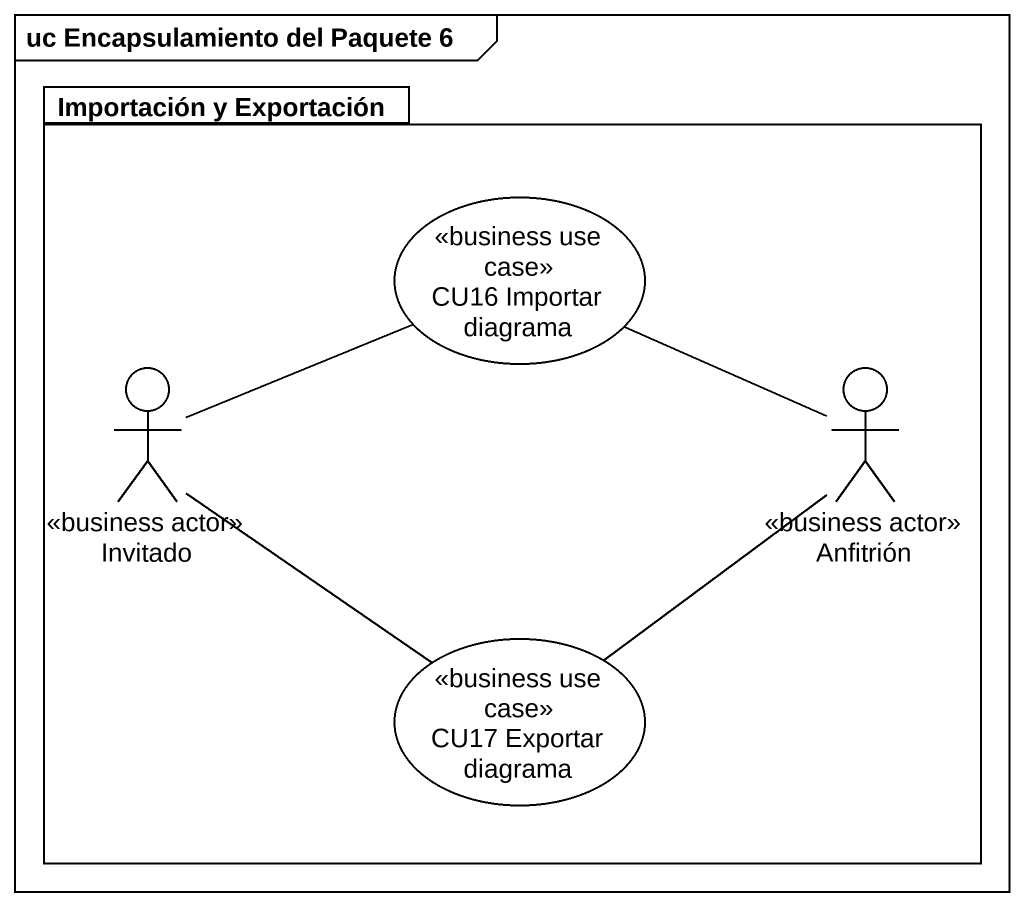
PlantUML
@startuml
mainframe uc Encapsulamiento del Paquete 6
package "Importación y Exportación" as Importación_y_Exportación {
  usecase "CU16 Importar diagrama" as CU16_Importar_diagrama <<business use case>>
  actor Invitado <<business actor>>
  actor Anfitrión <<business actor>>
  usecase "CU17 Exportar diagrama" as CU17_Exportar_diagrama <<business use case>>
}
Invitado -right- CU16_Importar_diagrama
Invitado -- CU17_Exportar_diagrama
Anfitrión -left- CU16_Importar_diagrama
Anfitrión -- CU17_Exportar_diagrama
@enduml
